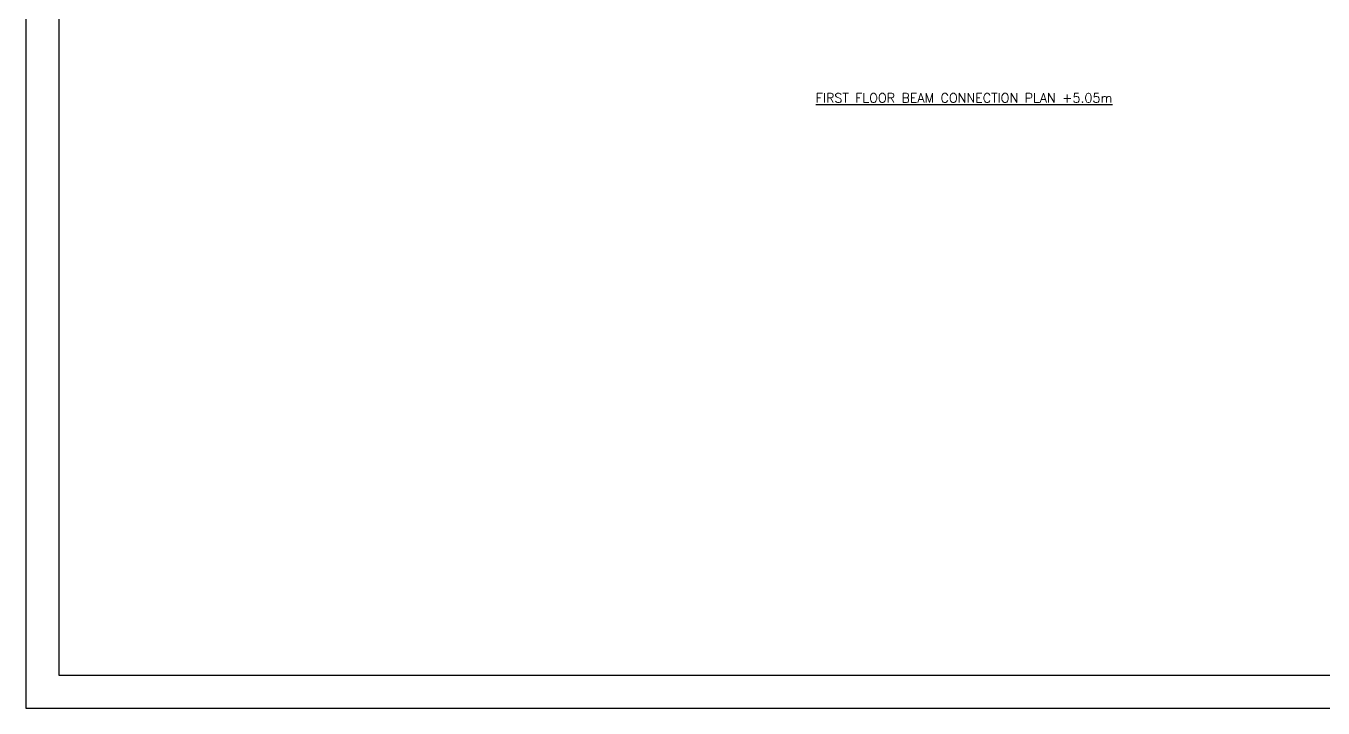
# Model space of a CAD drawing. Header units: inches. Extents: x 1387 to 2676, y -3005 to -2136.
# Drawn here: x 2545.7 to 2601.4, y -2633.4 to -2604.1 of the extents above; entities that cross this region are included whole.
import ezdxf

# ---------------------------------------------------------------- set-up
doc = ezdxf.new("R2010")
doc.units = ezdxf.units.IN
doc.header["$MEASUREMENT"] = 0
for name, color, linetype in [('1', 1, 'Continuous'), ('A-TEXT', 7, 'Continuous'), ('DIM', 8, 'Continuous'), ('lateral brace', 5, 'Continuous'), ('Layer4', 118, 'Continuous')]:
    doc.layers.add(name, color=color, linetype=linetype)
doc.styles.add('ROMANS', font='ROMANS')

msp = doc.modelspace()

# ---------------------------------------------------------------- linework, layer by layer
at = {"layer": '1'}
msp.add_lwpolyline([(2547.078795, -2631.961816), (2628.347145, -2631.961816), (2628.347145, -2575.328819), (2547.078795, -2575.328819)], close=True, dxfattribs=at)
at = {"layer": 'DIM'}
msp.add_lwpolyline([(2545.66297, -2633.377641), (2629.76297, -2633.377641), (2629.76297, -2573.912995), (2545.66297, -2573.912995)], close=True, dxfattribs=at)
at = {"layer": 'lateral brace'}
msp.add_lwpolyline([(2545.66297, -2633.377641), (2629.76297, -2633.377641), (2629.76297, -2573.912995), (2545.66297, -2573.912995)], close=True, dxfattribs=at)
at = {"layer": 'Layer4'}
msp.add_lwpolyline([(2629.76297, -2573.912995), (2545.66297, -2573.912995), (2545.66297, -2633.377641), (2629.76297, -2633.377641)], close=True, dxfattribs=at)

# ---------------------------------------------------------------- texts
at = {"layer": 'A-TEXT', "color": 3, "style": 'ROMANS'}
msp.add_text('%%UFIRST FLOOR BEAM CONNECTION PLAN +5.05m', height=0.4, dxfattribs=at).set_placement((2579.615234, -2607.365299, 9177.405564))

doc.saveas('drawing.dxf')
